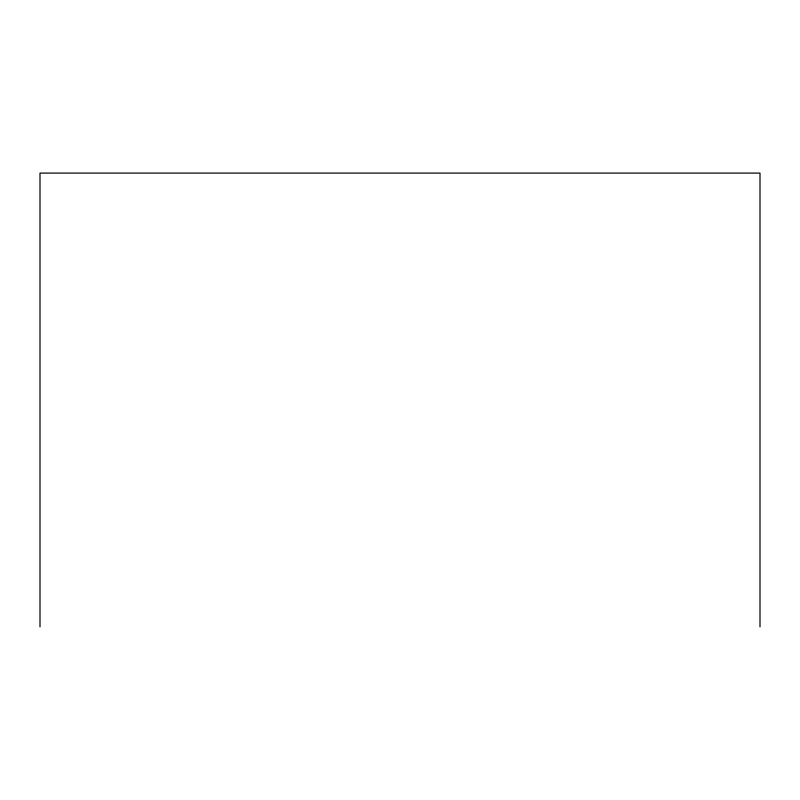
<?xml version="1.0" encoding="UTF-8"?>
<svg xmlns="http://www.w3.org/2000/svg" width="800" height="800" viewBox="0 0 800 800"><rect width="100%" height="100%" fill="white"/><g stroke="black" fill="none" stroke-linecap="round" stroke-linejoin="round"><path stroke-width="1.2" d="M760 626.91L760 173.09L40 173.09L40 626.91"/></g></svg>
